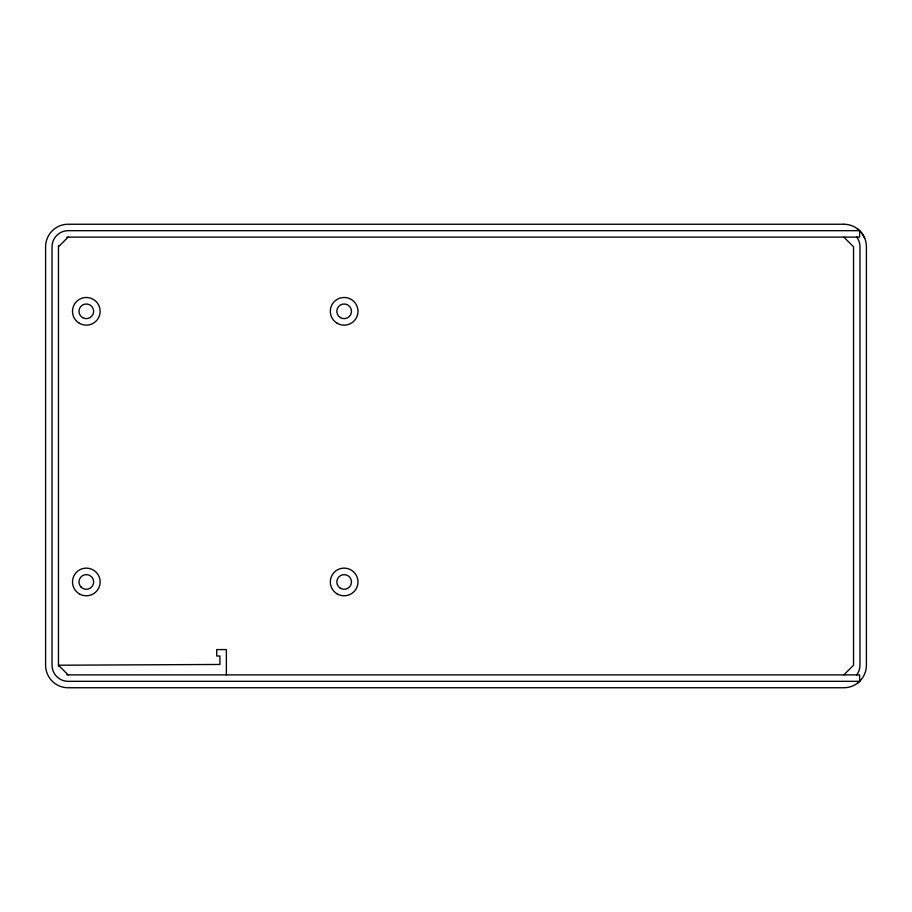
<?xml version="1.0" encoding="UTF-8"?>
<svg xmlns="http://www.w3.org/2000/svg" width="912" height="912" viewBox="0 0 912 912"><rect width="100%" height="100%" fill="white"/><g stroke="black" fill="none" stroke-linecap="round" stroke-linejoin="round"><path stroke-width="1.37" d="M58.562 666.49A9.656 9.656 0 0 1 58.471 665.224L58.471 246.776L68.126 237.12L859.617 237.12L859.617 230.679L68.126 230.679A16.097 16.097 0 0 0 52.041 246.776L52.041 665.224A16.097 16.097 0 0 0 68.126 681.321L859.617 681.321L859.617 674.88L68.126 674.88A9.656 9.656 0 0 1 66.872 674.8M843.874 674.88L853.529 665.224L853.529 246.776L843.874 237.12M857.588 683.099L859.799 681.161M857.588 228.901L861.749 233.062L864.69 238.157M68.126 674.88L58.471 665.224L219.929 664.46L219.929 656.024L216.714 656.024L216.714 649.583L226.37 649.583L226.37 674.88M856.642 236.983L857.804 238.727A16.097 16.097 0 0 1 859.959 246.776L859.959 665.224A16.097 16.097 0 0 1 856.642 675.017M58.471 246.776A9.656 9.656 0 0 1 58.562 245.51M66.872 237.2A9.656 9.656 0 0 1 68.126 237.12M843.874 224.249L68.126 224.249A22.526 22.526 0 0 0 45.6 246.776L45.6 665.224A22.526 22.526 0 0 0 68.126 687.751L843.874 687.751A22.526 22.526 0 0 0 866.4 665.224L866.4 246.776A22.526 22.526 0 0 0 843.874 224.249M82.65 317.672A7.342 7.342 0 0 0 93.662 311.311A7.342 7.342 0 0 0 82.65 304.961A7.342 7.342 0 0 0 82.65 317.672M79.401 323.293A13.84 13.84 0 0 0 100.149 311.311A13.84 13.84 0 0 0 79.401 299.33A13.84 13.84 0 0 0 79.401 323.293M340.472 317.672A7.342 7.342 0 0 0 351.485 311.311A7.342 7.342 0 0 0 340.472 304.961A7.342 7.342 0 0 0 340.472 317.672M337.223 323.293A13.84 13.84 0 0 0 357.983 311.311A13.84 13.84 0 0 0 337.223 299.33A13.84 13.84 0 0 0 337.223 323.293M340.472 588.308A7.342 7.342 0 0 0 351.485 581.947A7.342 7.342 0 0 0 340.472 575.597A7.342 7.342 0 0 0 340.472 588.308M337.223 593.929A13.84 13.84 0 0 0 357.983 581.947A13.84 13.84 0 0 0 337.223 569.977A13.84 13.84 0 0 0 337.223 593.929M81.122 587.146A7.342 7.342 0 0 0 93.412 583.851A7.342 7.342 0 0 0 84.417 574.856A7.342 7.342 0 0 0 81.122 587.146M79.401 593.929A13.84 13.84 0 0 0 100.149 581.947A13.84 13.84 0 0 0 79.401 569.977A13.84 13.84 0 0 0 79.401 593.929"/></g></svg>
